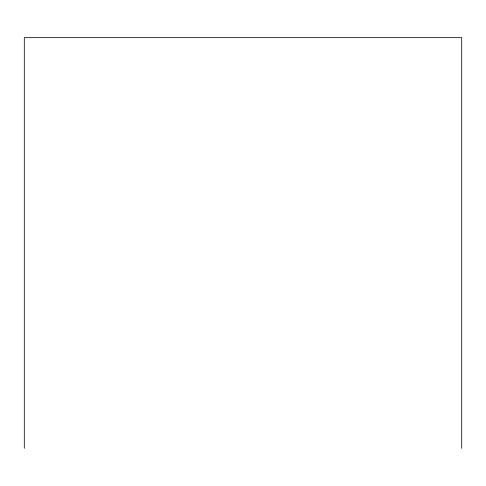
<?xml version="1.0" encoding="UTF-8"?>
<svg xmlns="http://www.w3.org/2000/svg" width="486" height="486" viewBox="0 0 486 486"><rect width="100%" height="100%" fill="white"/><g stroke="black" fill="none" stroke-linecap="round" stroke-linejoin="round"><path stroke-width="0.73" d="M461.7 448.341L461.7 37.659L24.3 37.659L24.3 448.341"/></g></svg>
